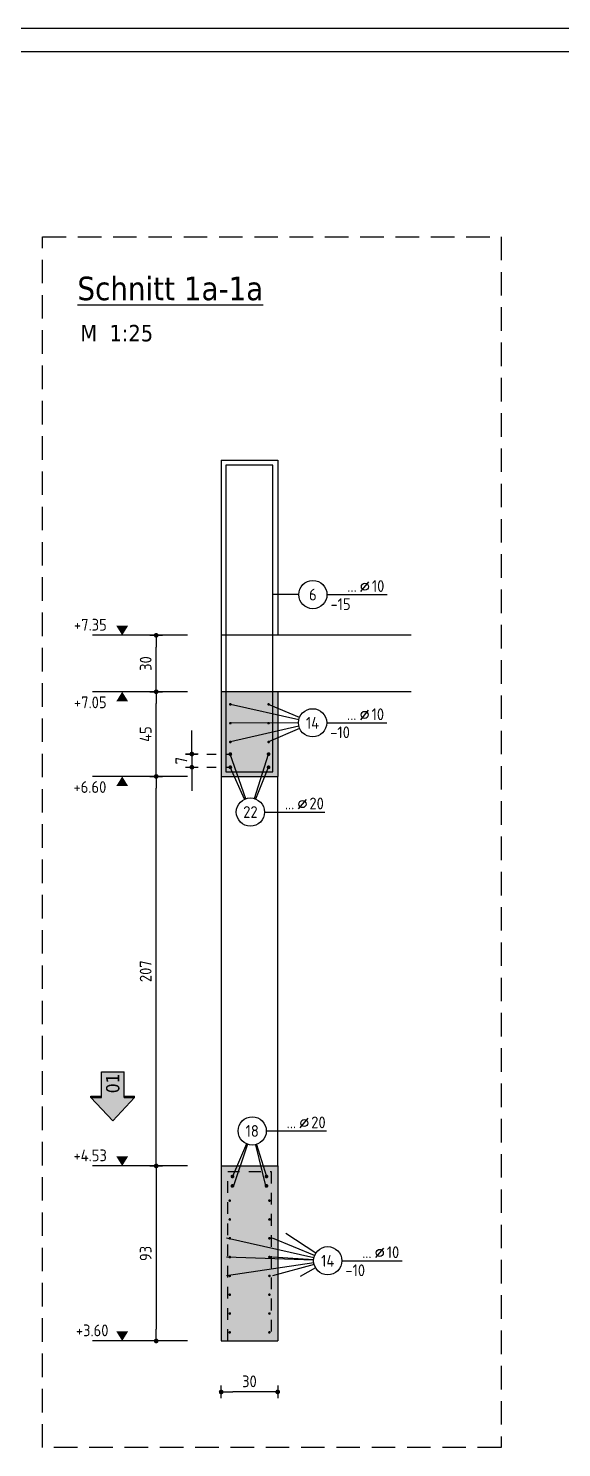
# Model space of a CAD drawing. Extents: x 44 to 147, y 26 to 69.
# Drawn here: x 76.04 to 81.7, y 50.64 to 65.73 of the extents above; entities that cross this region are included whole.
import ezdxf
from ezdxf.enums import TextEntityAlignment as Align

# ---------------------------------------------------------------- set-up
doc = ezdxf.new("R2010")
doc.units = 0
doc.header["$LTSCALE"] = 0.5
for name, pattern in [('AUSGEZOGEN', [1000.01, 1000, 0.01]), ('DASHDOT2', [0.5, 0.25, -0.125, 0, -0.125]), ('HIDDEN', [0.375, 0.25, -0.125]), ('STRICHLINIE', [0.75, 0.5, -0.25])]:
    doc.linetypes.add(name, pattern=pattern)
for name, color, linetype in [('AFU', 7, 'Continuous'), ('BETON', 7, 'Continuous'), ('DETAIL', 7, 'Continuous'), ('grau_hell', 7, 'Continuous'), ('grau_mittel', 7, 'Continuous'), ('INDEX', 7, 'Continuous'), ('koten', 7, 'Continuous'), ('MASSE', 7, 'Continuous'), ('OBJEKT', 7, 'Continuous'), ('RAHMEN', 7, 'Continuous'), ('RND', 7, 'Continuous'), ('RND_BILD', 7, 'Continuous'), ('TEXT', 7, 'Continuous')]:
    doc.layers.add(name, color=color, linetype=linetype)
doc.styles.add('helv', font='tahoma.ttf')
doc.styles.add('txt', font='isocp.shx')
doc.linetypes.add('AFU_50K', pattern='A,0.15,["/",Standard,S=0.2,R=0,X=-0.01,Y=-0.1],0.07,["/",Standard,S=0.2,R=0,X=-0.01,Y=-0.1],0.15', length=0.37)
doc.dimstyles.new('DOT_I', dxfattribs={"dimscale": 0.5, "dimtxt": 0.25, "dimasz": 0.25, "dimexe": 0.1, "dimexo": 0.3, "dimgap": 0.1, "dimtad": 1, "dimdec": 3, "dimzin": 3, "dimtxsty": 'txt', "dimblk": 'DOT', "dimblk1": 'DOT', "dimblk2": 'DOT', "dimsah": 1, "dimcen": 0.1, "dimse1": 1, "dimse2": 1, "dimazin": 0, "dimtfac": 1, "dimtdec": 4, "dimtix": 1, "dimtmove": 2, "dimatfit": 3, "dimfxl": 0, "dimtvp": 1, "dimtolj": 1, "dimtzin": 0, "dimarcsym": 0})

# ---------------------------------------------------------------- blocks, each defined once
blk = doc.blocks.new('A1-57-0')
at = {"layer": 'RAHMEN'}
blk.add_line((137.9, 59.4), (0, 59.4), dxfattribs=at)
at = {"layer": 'RAHMEN', "color": 5}
blk.add_line((137.4, 58.9), (2, 58.9), dxfattribs=at)
blk = doc.blocks.new('RND_LEI')
at = {"layer": 'RND', "color": 7, "linetype": 'Continuous'}
blk.add_line((1.022, 0.066), (1.19, 0.27), dxfattribs=at)
for centre, radius in [((0, 0), 0.3), ((1.106, 0.168), 0.075)]:
    blk.add_circle(centre, radius, dxfattribs=at)
at = {"layer": 'RND', "color": 7, "linetype": 'Continuous', "style": 'txt'}
blk.add_attdef('ANZ', text='', height=0.25, dxfattribs=at).set_placement((0.931, 0.057), align=Align.RIGHT)
for tag, p in [('DUM', (1.253, 0.057)), ('ABSTD', (1.674, 0.057)), ('POSTXT', (0.374, -0.327))]:
    blk.add_attdef(tag, p, '', height=0.25, dxfattribs=at)
blk.add_attdef('POSL', text='', height=0.25, dxfattribs=at).set_placement((0, 0), align=Align.MIDDLE)
blk = doc.blocks.new('DOT')
at = {"layer": 'MASSE', "color": 7, "linetype": 'Continuous'}
for p, q in [((0, 0), (-1, 0)), ((0, 0.54), (0, -0.54))]:
    blk.add_line(p, q, dxfattribs=at)
at = {"layer": 'MASSE', "color": 7, "linetype": 'Continuous', "const_width": 0.2}
blk.add_lwpolyline([(-0.1, 0, 1), (0.1, 0, 1)], format="xyb", close=True, dxfattribs=at)
blk = doc.blocks.new('*D21')
at = {"layer": 'DEFPOINTS', "color": 0, "linetype": 'AUSGEZOGEN', "transparency": 16777216}
for p in [(78.089, 51.236), (78.089, 51.236), (78.689, 51.236)]:
    blk.add_point(p, dxfattribs=at)
at = {"layer": 'MASSE', "color": 0, "linetype": 'AUSGEZOGEN', "lineweight": -2, "transparency": 16777216}
blk.add_line((78.564, 51.236), (78.214, 51.236), dxfattribs=at)
at = {"layer": 'MASSE', "color": 0, "linetype": 'AUSGEZOGEN', "lineweight": -2, "transparency": 16777216, "xscale": 0.125, "yscale": 0.125, "zscale": 0.125, "rotation": 180}
blk.add_blockref('DOT', (78.089, 51.236), dxfattribs=at)
at = {"layer": 'MASSE', "color": 0, "linetype": 'AUSGEZOGEN', "lineweight": -2, "transparency": 16777216, "xscale": 0.125, "yscale": 0.125, "zscale": 0.125}
blk.add_blockref('DOT', (78.689, 51.236), dxfattribs=at)
at = {"layer": 'MASSE', "color": 0, "linetype": 'AUSGEZOGEN', "transparency": 16777216, "insert": (78.389, 51.349), "char_height": 0.125, "attachment_point": 5, "style": 'txt'}
blk.add_mtext('\\A1;30', dxfattribs=at)
blk = doc.blocks.new('*D22')
at = {"layer": 'DEFPOINTS', "color": 0, "linetype": 'AUSGEZOGEN', "transparency": 16777216}
for p in [(77.399, 53.638), (77.399, 51.778), (77.399, 51.778)]:
    blk.add_point(p, dxfattribs=at)
at = {"layer": 'MASSE', "color": 0, "linetype": 'AUSGEZOGEN', "lineweight": -2, "transparency": 16777216}
blk.add_line((77.399, 53.513), (77.399, 51.903), dxfattribs=at)
at = {"layer": 'MASSE', "color": 0, "linetype": 'AUSGEZOGEN', "lineweight": -2, "transparency": 16777216, "xscale": 0.125, "yscale": 0.125, "zscale": 0.125}
for p, rotation in [((77.399, 53.638), 90), ((77.399, 51.778), 270)]:
    blk.add_blockref('DOT', p, dxfattribs=dict(at, rotation=rotation))
at = {"layer": 'MASSE', "color": 0, "linetype": 'AUSGEZOGEN', "transparency": 16777216, "insert": (77.287, 52.708), "char_height": 0.125, "attachment_point": 5, "rotation": 90, "style": 'txt'}
blk.add_mtext('\\A1;93', dxfattribs=at)
blk = doc.blocks.new('*D23')
at = {"layer": 'DEFPOINTS', "color": 0, "linetype": 'AUSGEZOGEN', "transparency": 16777216}
for p in [(77.399, 57.778), (77.399, 57.778), (77.399, 53.638)]:
    blk.add_point(p, dxfattribs=at)
at = {"layer": 'MASSE', "color": 0, "linetype": 'AUSGEZOGEN', "lineweight": -2, "transparency": 16777216}
blk.add_line((77.399, 53.763), (77.399, 57.653), dxfattribs=at)
at = {"layer": 'MASSE', "color": 0, "linetype": 'AUSGEZOGEN', "lineweight": -2, "transparency": 16777216, "xscale": 0.125, "yscale": 0.125, "zscale": 0.125}
for p, rotation in [((77.399, 57.778), 90), ((77.399, 53.638), 270)]:
    blk.add_blockref('DOT', p, dxfattribs=dict(at, rotation=rotation))
at = {"layer": 'MASSE', "color": 0, "linetype": 'AUSGEZOGEN', "transparency": 16777216, "insert": (77.287, 55.708), "char_height": 0.125, "attachment_point": 5, "rotation": 90, "style": 'txt'}
blk.add_mtext('\\A1;207', dxfattribs=at)
blk = doc.blocks.new('*D24')
at = {"layer": 'DEFPOINTS', "color": 0, "linetype": 'AUSGEZOGEN', "transparency": 16777216}
for p in [(77.399, 58.678), (77.399, 58.678), (77.399, 57.778)]:
    blk.add_point(p, dxfattribs=at)
at = {"layer": 'MASSE', "color": 0, "linetype": 'AUSGEZOGEN', "lineweight": -2, "transparency": 16777216}
blk.add_line((77.399, 57.903), (77.399, 58.553), dxfattribs=at)
at = {"layer": 'MASSE', "color": 0, "linetype": 'AUSGEZOGEN', "lineweight": -2, "transparency": 16777216, "xscale": 0.125, "yscale": 0.125, "zscale": 0.125}
for p, rotation in [((77.399, 58.678), 90), ((77.399, 57.778), 270)]:
    blk.add_blockref('DOT', p, dxfattribs=dict(at, rotation=rotation))
at = {"layer": 'MASSE', "color": 0, "linetype": 'AUSGEZOGEN', "transparency": 16777216, "insert": (77.287, 58.228), "char_height": 0.125, "attachment_point": 5, "rotation": 90, "style": 'txt'}
blk.add_mtext('\\A1;45', dxfattribs=at)
blk = doc.blocks.new('*D25')
at = {"layer": 'DEFPOINTS', "color": 0, "linetype": 'AUSGEZOGEN', "transparency": 16777216}
for p in [(77.399, 59.278), (77.399, 59.278), (77.399, 58.678)]:
    blk.add_point(p, dxfattribs=at)
at = {"layer": 'MASSE', "color": 0, "linetype": 'AUSGEZOGEN', "lineweight": -2, "transparency": 16777216}
blk.add_line((77.399, 58.803), (77.399, 59.153), dxfattribs=at)
at = {"layer": 'MASSE', "color": 0, "linetype": 'AUSGEZOGEN', "lineweight": -2, "transparency": 16777216, "xscale": 0.125, "yscale": 0.125, "zscale": 0.125}
for p, rotation in [((77.399, 59.278), 90), ((77.399, 58.678), 270)]:
    blk.add_blockref('DOT', p, dxfattribs=dict(at, rotation=rotation))
at = {"layer": 'MASSE', "color": 0, "linetype": 'AUSGEZOGEN', "transparency": 16777216, "insert": (77.287, 58.978), "char_height": 0.125, "attachment_point": 5, "rotation": 90, "style": 'txt'}
blk.add_mtext('\\A1;30', dxfattribs=at)
blk = doc.blocks.new('OKRD_O')
at = {"color": 0, "linetype": 'ByBlock'}
blk.add_solid([(-0.125, 0.202), (0.125, 0.202), (0, 0)], dxfattribs=at)
at = {"color": 0, "linetype": 'ByBlock', "style": 'txt'}
blk.add_attdef('OKRD', (0.25, 0.1), '', height=0.25, dxfattribs=at)
blk = doc.blocks.new('OKRD_U')
at = {"color": 0, "linetype": 'ByBlock'}
blk.add_solid([(-0.125, -0.202), (0.125, -0.202), (0, 0)], dxfattribs=at)
at = {"color": 0, "linetype": 'ByBlock', "style": 'txt'}
blk.add_attdef('OKRD', (0.25, -0.35), '', height=0.25, dxfattribs=at)
blk = doc.blocks.new('*D34')
at = {"layer": 'DEFPOINTS', "color": 0, "linetype": 'AUSGEZOGEN', "transparency": 16777216}
for p in [(77.778, 58.016), (77.778, 57.876), (77.778, 57.876)]:
    blk.add_point(p, dxfattribs=at)
at = {"layer": 'MASSE', "color": 0, "linetype": 'AUSGEZOGEN', "lineweight": -2, "transparency": 16777216}
for p, q in [((77.778, 58.141), (77.778, 58.266)), ((77.778, 58.016), (77.778, 57.876)), ((77.778, 57.751), (77.778, 57.626))]:
    blk.add_line(p, q, dxfattribs=at)
at = {"layer": 'MASSE', "color": 0, "linetype": 'AUSGEZOGEN', "lineweight": -2, "transparency": 16777216, "xscale": 0.125, "yscale": 0.125, "zscale": 0.125}
for p, rotation in [((77.778, 58.016), 270), ((77.778, 57.876), 90)]:
    blk.add_blockref('DOT', p, dxfattribs=dict(at, rotation=rotation))
at = {"layer": 'MASSE', "color": 0, "linetype": 'AUSGEZOGEN', "transparency": 16777216, "insert": (77.666, 57.946), "char_height": 0.125, "attachment_point": 5, "rotation": 90, "style": 'txt'}
blk.add_mtext('\\A1;7', dxfattribs=at)
blk = doc.blocks.new('hin_ind5')
at = {"layer": 'grau_hell', "linetype": 'AUSGEZOGEN'}
h = blk.add_hatch(color=9, dxfattribs=at)
h.dxf.hatch_style = 2
h.paths.add_polyline_path([(0, 0), (0.619, -0.577), (0.619, -0.3), (1.306, -0.3), (1.306, 0.3), (0.619, 0.3), (0.619, 0.577)])
h.paths.add_polyline_path([(0.34, -0.274), (1.311, -0.274), (1.311, 0.274), (0.34, 0.274)], flags=9)
at = {"layer": 'OBJEKT', "linetype": 'AUSGEZOGEN'}
for points in [[(0.619, 0.3), (0.66, 0.3), (0.66, 0.577), (0.619, 0.577)], [(0.619, -0.577), (0.66, -0.577), (0.66, -0.3), (0.619, -0.3)]]:
    blk.add_hatch(color=1, dxfattribs=at).paths.add_polyline_path(points)
at = {"layer": 'OBJEKT', "color": 1, "linetype": 'AUSGEZOGEN'}
for p, q in [((0, 0), (0.619, 0.577)), ((0.619, 0.577), (0.619, 0.3)), ((0.619, 0.577), (0.66, 0.577)), ((0.66, 0.577), (0.66, 0.3)), ((0, 0), (0.619, -0.577)), ((0.619, 0.3), (1.306, 0.3)), ((1.306, 0.3), (1.306, -0.3)), ((0.619, -0.3), (0.619, -0.577)), ((0.619, -0.3), (1.306, -0.3)), ((0.66, -0.3), (0.66, -0.577))]:
    blk.add_line(p, q, dxfattribs=at)
at = {"layer": 'OBJEKT', "color": 7, "linetype": 'AUSGEZOGEN'}
blk.add_line((0.619, -0.577), (0.66, -0.577), dxfattribs=at)
at = {"layer": 'INDEX', "color": 1, "linetype": 'Continuous', "style": 'helv'}
blk.add_attdef('INDEX', text='', height=0.35, rotation=360, dxfattribs=at).set_placement((1.259, 0), align=Align.MIDDLE_RIGHT)

msp = doc.modelspace()

# ---------------------------------------------------------------- hatches: boundary and pattern name
at = {"layer": 'grau_mittel'}
for points in [[(78.6893, 58.6779), (78.0893, 58.6779), (78.0893, 57.7779), (78.6893, 57.7779)], [(78.0893, 51.7779), (78.6893, 51.7779), (78.6893, 53.6379), (78.0893, 53.6379)]]:
    msp.add_hatch(color=61, dxfattribs=at).paths.add_polyline_path(points)

# ---------------------------------------------------------------- linework, layer by layer
at = {"layer": 'AFU', "color": 8, "linetype": 'AFU_50K'}
for p, q in [((78.6893, 59.2779), (78.0893, 59.2779)), ((78.6893, 58.6779), (78.0893, 58.6779)), ((78.0893, 51.7779), (78.6893, 51.7779))]:
    msp.add_line(p, q, dxfattribs=at)
at = {"layer": 'BETON', "color": 6, "linetype": 'AUSGEZOGEN'}
for p, q in [((78.0893, 61.1379), (78.6893, 61.1379)), ((78.0893, 61.1379), (78.0893, 57.7779)), ((78.6893, 61.1379), (78.6893, 59.2779)), ((80.1057, 59.2779), (78.6893, 59.2779)), ((80.1057, 58.6779), (78.6893, 58.6779)), ((78.6893, 58.6779), (78.6893, 57.7779)), ((78.0893, 57.7779), (78.6893, 57.7779)), ((78.0893, 53.6379), (78.6893, 53.6379)), ((78.0893, 53.6379), (78.0893, 51.7779)), ((78.6893, 53.6379), (78.6893, 51.7779))]:
    msp.add_line(p, q, dxfattribs=at)
at = {"layer": 'DETAIL', "color": 102, "linetype": 'STRICHLINIE'}
msp.add_lwpolyline([(81.0627, 63.5139), (81.0627, 50.6445), (76.1913, 50.6445), (76.1913, 63.5139)], close=True, dxfattribs=at)
at = {"layer": 'koten', "color": 7, "linetype": 'AUSGEZOGEN'}
for p, q in [((77.7331, 59.2779), (76.7214, 59.2779)), ((77.7331, 58.6779), (76.7214, 58.6779)), ((77.7331, 57.7779), (76.7214, 57.7779)), ((77.7331, 53.6379), (76.7214, 53.6379)), ((77.7331, 51.7779), (76.7214, 51.7779))]:
    msp.add_line(p, q, dxfattribs=at)
at = {"layer": 'MASSE', "color": 7, "linetype": 'DASHDOT2'}
for p, q in [((77.711, 58.0155), (78.1859, 58.0155)), ((77.711, 57.8755), (78.1859, 57.8755))]:
    msp.add_line(p, q, dxfattribs=at)
at = {"layer": 'OBJEKT', "color": 7, "linetype": 'AUSGEZOGEN'}
for p, q in [((78.0893, 57.7779), (78.0893, 53.6379)), ((78.6893, 53.6379), (78.6893, 57.7779))]:
    msp.add_line(p, q, dxfattribs=at)
at = {"layer": 'RND', "color": 102, "linetype": 'AUSGEZOGEN'}
for p, q in [((78.9125, 59.7105), (78.6393, 59.7105)), ((78.9133, 58.3809), (78.1863, 58.5441)), ((78.9214, 58.4061), (78.5923, 58.5441)), ((78.9097, 58.3474), (78.1863, 58.3441)), ((78.9136, 58.314), (78.1863, 58.1441)), ((78.9097, 58.3468), (78.5923, 58.3441)), ((78.9222, 58.2881), (78.5923, 58.1441)), ((78.3503, 57.5415), (78.1859, 58.0155)), ((78.4444, 57.5429), (78.5926, 58.0155)), ((78.338, 57.5366), (78.1859, 57.8755)), ((78.4559, 57.5387), (78.5926, 57.8755)), ((78.3587, 53.8725), (78.2085, 53.5264)), ((78.3698, 53.8682), (78.2185, 53.4261)), ((78.4538, 53.8643), (78.56, 53.4261)), ((78.4633, 53.867), (78.57, 53.5264)), ((79.0742, 52.663), (78.1454, 52.8696)), ((79.0816, 52.687), (78.6331, 52.8696)), ((79.0951, 52.7126), (78.777, 52.9212)), ((79.0707, 52.6359), (78.1454, 52.6696)), ((79.0709, 52.6404), (78.6331, 52.6696)), ((79.0722, 52.6082), (78.1454, 52.4696)), ((79.0759, 52.5908), (78.6331, 52.4696)), ((79.0906, 52.5556), (78.9274, 52.4616))]:
    msp.add_line(p, q, dxfattribs=at)
at = {"layer": 'RND', "color": 7, "linetype": 'AUSGEZOGEN'}
for p, q in [((79.2125, 59.7105), (79.8525, 59.7105)), ((79.2097, 58.3481), (79.8497, 58.3481)), ((78.5495, 57.3997), (79.1895, 57.3997)), ((78.5684, 54.0101), (79.2084, 54.0101)), ((79.3706, 52.6304), (80.0106, 52.6304))]:
    msp.add_line(p, q, dxfattribs=at)
at = {"layer": 'RND', "color": 1, "linetype": 'AUSGEZOGEN'}
msp.add_lwpolyline([(78.1393, 57.8279), (78.6393, 57.8279), (78.6393, 61.0879), (78.1393, 61.0879)], close=True, dxfattribs=at)
at = {"layer": 'RND', "color": 7, "linetype": 'AUSGEZOGEN'}
for points, const_width in [([(78.1793, 58.5441, 1), (78.1933, 58.5441, 1)], 0.014), ([(78.5993, 58.5441, -1), (78.5853, 58.5441, -1)], 0.014), ([(78.1793, 58.3441, 1), (78.1933, 58.3441, 1)], 0.014), ([(78.5993, 58.3441, -1), (78.5853, 58.3441, -1)], 0.014), ([(78.1793, 58.1441, 1), (78.1933, 58.1441, 1)], 0.014), ([(78.5993, 58.1441, -1), (78.5853, 58.1441, -1)], 0.014), ([(78.1759, 58.0155, 1), (78.1959, 58.0155, 1)], 0.02), ([(78.6026, 58.0155, -1), (78.5826, 58.0155, -1)], 0.02), ([(78.1759, 57.8755, 1), (78.1959, 57.8755, 1)], 0.02), ([(78.6026, 57.8755, -1), (78.5826, 57.8755, -1)], 0.02), ([(78.1985, 53.5264, 1), (78.2185, 53.5264, 1)], 0.02), ([(78.1985, 53.4261, 1), (78.2185, 53.4261, 1)], 0.02), ([(78.58, 53.5264, -1), (78.56, 53.5264, -1)], 0.02), ([(78.58, 53.4261, -1), (78.56, 53.4261, -1)], 0.02), ([(78.1734, 53.2696, 1), (78.1874, 53.2696, 1)], 0.014), ([(78.6085, 53.2696, -1), (78.5945, 53.2696, -1)], 0.014), ([(78.1734, 53.0696, 1), (78.1874, 53.0696, 1)], 0.014), ([(78.6085, 53.0696, -1), (78.5945, 53.0696, -1)], 0.014), ([(78.1734, 52.8696, 1), (78.1874, 52.8696, 1)], 0.014), ([(78.6085, 52.8696, -1), (78.5945, 52.8696, -1)], 0.014), ([(78.1734, 52.6696, 1), (78.1874, 52.6696, 1)], 0.014), ([(78.6085, 52.6696, -1), (78.5945, 52.6696, -1)], 0.014), ([(78.1734, 52.4696, 1), (78.1874, 52.4696, 1)], 0.014), ([(78.6085, 52.4696, -1), (78.5945, 52.4696, -1)], 0.014), ([(78.1734, 52.2696, 1), (78.1874, 52.2696, 1)], 0.014), ([(78.6085, 52.2696, -1), (78.5945, 52.2696, -1)], 0.014), ([(78.1734, 52.0696, 1), (78.1874, 52.0696, 1)], 0.014), ([(78.6085, 52.0696, -1), (78.5945, 52.0696, -1)], 0.014), ([(78.1734, 51.8696, 1), (78.1874, 51.8696, 1)], 0.014), ([(78.6085, 51.8696, -1), (78.5945, 51.8696, -1)], 0.014)]:
    msp.add_lwpolyline(points, format="xyb", close=True, dxfattribs=dict(at, const_width=const_width))
at = {"layer": 'RND', "color": 1, "linetype": 'HIDDEN'}
msp.add_lwpolyline([(78.1593, 51.7779), (78.1593, 53.5779), (78.6193, 53.5779), (78.6193, 51.7779)], dxfattribs=at)

# ---------------------------------------------------------------- block references
at = {"layer": 'koten', "color": 7, "linetype": 'AUSGEZOGEN'}
ref = msp.add_blockref('OKRD_O', (77.038, 59.2779), dxfattribs=dict(at, xscale=-0.5, yscale=0.5, zscale=0.5))
ref.add_attrib('OKRD', '+7.35', (76.5254, 59.3279), dxfattribs={"layer": '0', "color": 0, "linetype": 'ByBlock', "height": 0.125, "style": 'txt'})
ref = msp.add_blockref('OKRD_U', (77.038, 58.6779), dxfattribs=dict(at, xscale=-0.5, yscale=0.5, zscale=0.5))
ref.add_attrib('OKRD', '+7.05', (76.5254, 58.5029), dxfattribs={"layer": '0', "color": 0, "linetype": 'ByBlock', "height": 0.125, "style": 'txt'})
ref = msp.add_blockref('OKRD_U', (77.038, 57.7779), dxfattribs=dict(at, xscale=-0.5, yscale=0.5, zscale=0.5))
ref.add_attrib('OKRD', '+6.60', (76.5203, 57.6029), dxfattribs={"layer": '0', "color": 0, "linetype": 'ByBlock', "height": 0.125, "style": 'txt'})
ref = msp.add_blockref('OKRD_O', (77.038, 53.6379), dxfattribs=dict(at, xscale=-0.5, yscale=0.5, zscale=0.5))
ref.add_attrib('OKRD', '+4.53', (76.5203, 53.6879), dxfattribs={"layer": '0', "color": 0, "linetype": 'ByBlock', "height": 0.125, "style": 'txt'})
ref = msp.add_blockref('OKRD_O', (77.038, 51.7779), dxfattribs=dict(at, xscale=-0.5, yscale=0.5, zscale=0.5))
ref.add_attrib('OKRD', '+3.60', (76.5453, 51.8279), dxfattribs={"layer": '0', "color": 0, "linetype": 'ByBlock', "height": 0.125, "style": 'txt'})
at = {"layer": 'RAHMEN', "color": 7, "linetype": 'AUSGEZOGEN', "xscale": 0.5, "yscale": 0.5, "zscale": 0.5}
msp.add_blockref('A1-57-0', (43.8878, 36.0287), dxfattribs=at)
at = {"layer": 'RND', "color": 7, "linetype": 'AUSGEZOGEN', "xscale": 0.5, "yscale": 0.5, "zscale": 0.5}
for p, values in [((79.0625, 59.7105), {'POSL': '6', 'DUM': '10', 'ANZ': '...', 'POSTXT': '-15'}), ((79.0597, 58.3481), {'POSL': '14', 'DUM': '10', 'ANZ': '...', 'POSTXT': '-10'}), ((78.3995, 57.3997), {'POSL': '22', 'DUM': '20', 'ANZ': '...'}), ((78.4184, 54.0101), {'POSL': '18', 'DUM': '20', 'ANZ': '...'}), ((79.2206, 52.6304), {'POSL': '14', 'DUM': '10', 'ANZ': '...', 'POSTXT': '-10'})]:
    msp.add_blockref('RND_LEI', p, dxfattribs=at).add_auto_attribs(values)
at = {"layer": 'RND_BILD', "color": 7, "linetype": 'AUSGEZOGEN', "xscale": 0.4, "yscale": 0.4, "zscale": 0.4, "rotation": 90}
msp.add_blockref('hin_ind5', (76.9372, 54.1173), dxfattribs=at).add_auto_attribs({'INDEX': '01'})

# ---------------------------------------------------------------- texts
at = {"layer": 'TEXT', "color": 6, "linetype": 'AUSGEZOGEN', "style": 'helv'}
msp.add_text('%%USchnitt 1a-1a', height=0.25, dxfattribs=at).set_placement((76.5624, 62.8398))
at = {"layer": 'TEXT', "color": 1, "linetype": 'AUSGEZOGEN', "style": 'helv'}
msp.add_text('M  1:25', height=0.175, dxfattribs=at).set_placement((76.5932, 62.4023))

# ---------------------------------------------------------------- dimensions: what is measured, and where the dimension line sits
at = {"layer": 'MASSE', "color": 7, "linetype": 'AUSGEZOGEN'}
for base, p1, p2, picture, middle in [((77.3993, 59.2779), (77.3993, 58.6779), (77.3993, 59.2779), '*D25', (77.2868, 58.9779)), ((77.3993, 58.6779), (77.3993, 57.7779), (77.3993, 58.6779), '*D24', (77.2868, 58.2279)), ((77.7785, 57.8755), (77.7785, 58.0155), (77.7785, 57.8755), '*D34', (77.666, 57.9455)), ((77.3993, 57.7779), (77.3993, 53.6379), (77.3993, 57.7779), '*D23', (77.2868, 55.7079)), ((77.3993, 51.7779), (77.3993, 53.6379), (77.3993, 51.7779), '*D22', (77.2868, 52.7079))]:
    dim = msp.add_linear_dim(base=base, p1=p1, p2=p2, angle=90, dimstyle='DOT_I', override={"dimdec": 0, "dimlfac": 50}, dxfattribs=at)
    dim.commit()
    dim.dimension.update_dxf_attribs({"geometry": picture, "text_midpoint": middle})
dim = msp.add_linear_dim(base=(78.0893, 51.236), p1=(78.6893, 51.236), p2=(78.0893, 51.236), dimstyle='DOT_I', override={"dimdec": 0, "dimlfac": 50}, dxfattribs=at)
dim.commit()
dim.dimension.update_dxf_attribs({"geometry": '*D21', "text_midpoint": (78.3893, 51.3485)})

doc.saveas('drawing.dxf')
